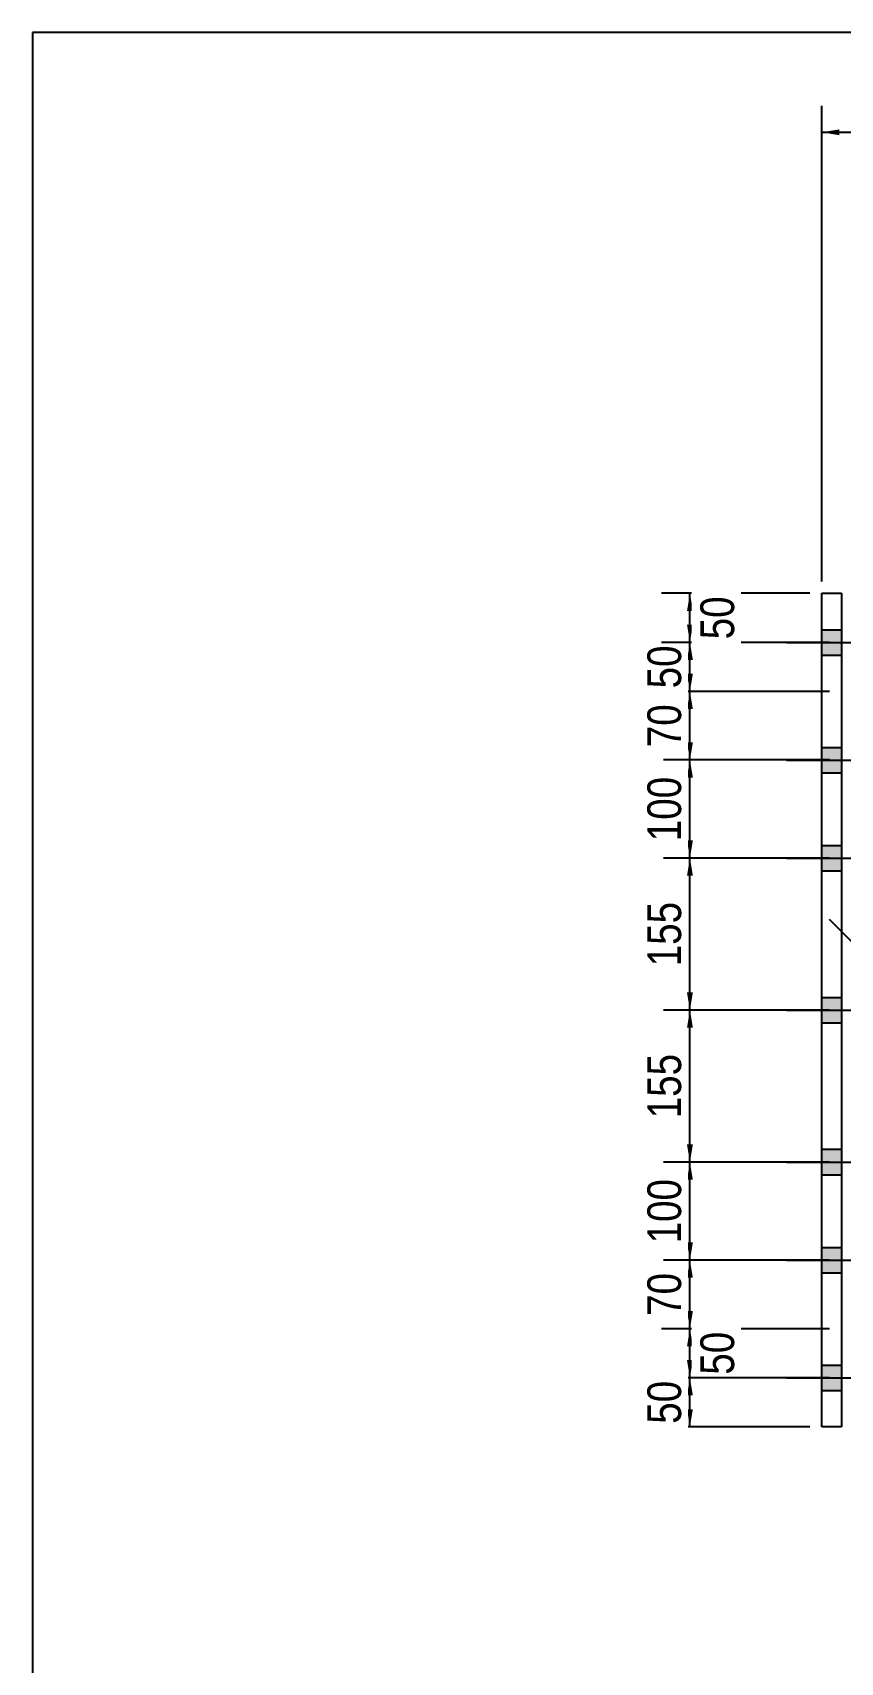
# Model space of a CAD drawing. Header units: millimetres. Extents: x -1070 to -667, y -188 to 89.
# Drawn here: x -1067 to -998.4, y -49.2 to 89.3 of the extents above; entities that cross this region are included whole.
import ezdxf

# ---------------------------------------------------------------- set-up
doc = ezdxf.new("R2010")
doc.units = ezdxf.units.MM
doc.styles.add('Arial Narrow', font='ARIALN.TTF', dxfattribs={"height": 0.2})

# ---------------------------------------------------------------- blocks, each defined once
blk = doc.blocks.new('Unknown-624476485-1210')
at = {"color": 5, "linetype": 'Continuous'}
for p, q in [((-667, 89.32), (-1067, 89.32)), ((-1067, 89.32), (-1067, -187.68))]:
    blk.add_line(p, q, dxfattribs=at)
blk = doc.blocks.new('Part-624476485-2058 - 1550')
at = {"color": 2, "linetype": 'Continuous'}
for p, q in [((-1000, 41.67), (-998.33, 41.67)), ((-1000, -29.17), (-1000, 41.67)), ((-998.33, 41.67), (-998.33, -29.17)), ((-998.33, -29.17), (-1000, -29.17))]:
    blk.add_line(p, q, dxfattribs=at)
blk = doc.blocks.new('Bolt-624476485-2111 - 1550')
at = {"linetype": 'Continuous'}
for points in [[(-1000, 38.58), (-1000, 36.42), (-998.33, 36.42), (-998.33, 38.58)], [(-1000, 38.58), (-1000, 36.42), (-998.33, 36.42), (-998.33, 38.58)], [(-1000, 28.58), (-1000, 26.42), (-998.33, 26.42), (-998.33, 28.58)], [(-1000, 28.58), (-1000, 26.42), (-998.33, 26.42), (-998.33, 28.58)], [(-1000, 20.25), (-1000, 18.08), (-998.33, 18.08), (-998.33, 20.25)], [(-1000, 20.25), (-1000, 18.08), (-998.33, 18.08), (-998.33, 20.25)], [(-1000, 7.33), (-1000, 5.17), (-998.33, 5.17), (-998.33, 7.33)], [(-1000, 7.33), (-1000, 5.17), (-998.33, 5.17), (-998.33, 7.33)], [(-1000, -5.58), (-1000, -7.75), (-998.33, -7.75), (-998.33, -5.58)], [(-1000, -5.58), (-1000, -7.75), (-998.33, -7.75), (-998.33, -5.58)], [(-1000, -13.92), (-1000, -16.08), (-998.33, -16.08), (-998.33, -13.92)], [(-1000, -13.92), (-1000, -16.08), (-998.33, -16.08), (-998.33, -13.92)], [(-1000, -23.92), (-1000, -26.08), (-998.33, -26.08), (-998.33, -23.92)], [(-1000, -23.92), (-1000, -26.08), (-998.33, -26.08), (-998.33, -23.92)]]:
    blk.add_hatch(color=3, dxfattribs=at).paths.add_polyline_path(points)
at = {"color": 3, "linetype": 'Continuous'}
for p, q in [((-1002.99, 37.5), (-994.17, 37.5)), ((-1002.99, 37.5), (-994.17, 37.5)), ((-1000, 38.58), (-998.33, 38.58)), ((-1000, 38.58), (-998.33, 38.58)), ((-1000, 36.42), (-998.33, 36.42)), ((-1000, 36.42), (-998.33, 36.42)), ((-1000, 28.58), (-998.33, 28.58)), ((-1000, 28.58), (-998.33, 28.58)), ((-1002.99, 27.5), (-994.17, 27.5)), ((-1002.99, 27.5), (-994.17, 27.5)), ((-1000, 26.42), (-998.33, 26.42)), ((-1000, 26.42), (-998.33, 26.42)), ((-1000, 20.25), (-998.33, 20.25)), ((-1000, 20.25), (-998.33, 20.25)), ((-1002.99, 19.17), (-994.17, 19.17)), ((-1002.99, 19.17), (-994.17, 19.17)), ((-1000, 18.08), (-998.33, 18.08)), ((-1000, 18.08), (-998.33, 18.08)), ((-1000, 7.33), (-998.33, 7.33)), ((-1000, 7.33), (-998.33, 7.33)), ((-1002.99, 6.25), (-994.17, 6.25)), ((-1002.99, 6.25), (-994.17, 6.25)), ((-1000, 5.17), (-998.33, 5.17)), ((-1000, 5.17), (-998.33, 5.17)), ((-1002.99, -6.67), (-994.17, -6.67)), ((-1002.99, -6.67), (-994.17, -6.67)), ((-1000, -5.58), (-998.33, -5.58)), ((-1000, -5.58), (-998.33, -5.58)), ((-1000, -7.75), (-998.33, -7.75)), ((-1000, -7.75), (-998.33, -7.75)), ((-1002.99, -15), (-994.17, -15)), ((-1002.99, -15), (-994.17, -15)), ((-1000, -13.92), (-998.33, -13.92)), ((-1000, -13.92), (-998.33, -13.92)), ((-1000, -16.08), (-998.33, -16.08)), ((-1000, -16.08), (-998.33, -16.08)), ((-1000, -23.92), (-998.33, -23.92)), ((-1000, -23.92), (-998.33, -23.92)), ((-1002.99, -25), (-994.17, -25)), ((-1002.99, -25), (-994.17, -25)), ((-1000, -26.08), (-998.33, -26.08)), ((-1000, -26.08), (-998.33, -26.08))]:
    blk.add_line(p, q, dxfattribs=at)
blk = doc.blocks.new('StraightDimension-624476485-14547 - 1550')
at = {"linetype": 'Continuous'}
for points in [[(-1011.44, 31.83), (-1011.19, 33.33), (-1010.94, 31.83)], [(-1010.94, 29.01), (-1011.19, 27.51), (-1011.44, 29.01)]]:
    blk.add_hatch(color=7, dxfattribs=at).paths.add_polyline_path(points)
at = {"color": 7, "linetype": 'Continuous'}
for p, q in [((-999.33, 33.33), (-1013.44, 33.33)), ((-1011.19, 27.51), (-1011.19, 33.33)), ((-999.33, 27.51), (-1013.44, 27.51))]:
    blk.add_line(p, q, dxfattribs=at)
at = {"color": 0}
blk.add_wipeout([(-1011.34, 32.85), (-1015.54, 32.85), (-1015.54, 27.99), (-1011.34, 27.99)], dxfattribs=at)
at = {"color": 3, "style": 'Arial Narrow'}
blk.add_text('70', height=2.863, rotation=90.0002, dxfattribs=at).set_placement((-1011.94, 28.59))
blk = doc.blocks.new('StraightDimension-624476485-14552 - 1550')
at = {"linetype": 'Continuous'}
for points in [[(-1011.44, -16.5), (-1011.19, -15), (-1010.94, -16.5)], [(-1010.94, -19.33), (-1011.19, -20.83), (-1011.44, -19.33)]]:
    blk.add_hatch(color=7, dxfattribs=at).paths.add_polyline_path(points)
at = {"color": 7, "linetype": 'Continuous'}
for p, q in [((-999.33, -15), (-1013.44, -15)), ((-1011.19, -20.83), (-1011.19, -15)), ((-999.33, -20.83), (-1013.44, -20.83))]:
    blk.add_line(p, q, dxfattribs=at)
at = {"color": 0}
blk.add_wipeout([(-1011.34, -15.49), (-1015.54, -15.49), (-1015.54, -20.34), (-1011.34, -20.34)], dxfattribs=at)
at = {"color": 3, "style": 'Arial Narrow'}
blk.add_text('70', height=2.863, rotation=90.0002, dxfattribs=at).set_placement((-1011.94, -19.74))
blk = doc.blocks.new('StraightDimension-624476485-14546 - 1550')
at = {"linetype": 'Continuous'}
for points in [[(-1011.44, 36), (-1011.19, 37.5), (-1010.94, 36)], [(-1010.94, 34.83), (-1011.19, 33.33), (-1011.44, 34.83)]]:
    blk.add_hatch(color=7, dxfattribs=at).paths.add_polyline_path(points)
at = {"color": 7, "linetype": 'Continuous'}
for p, q in [((-999.33, 37.5), (-1013.44, 37.5)), ((-1011.19, 33.33), (-1011.19, 37.5)), ((-999.33, 33.33), (-1013.44, 33.33))]:
    blk.add_line(p, q, dxfattribs=at)
at = {"color": 0}
blk.add_wipeout([(-1011.34, 37.84), (-1015.54, 37.84), (-1015.54, 32.99), (-1011.34, 32.99)], dxfattribs=at)
at = {"color": 3, "style": 'Arial Narrow'}
blk.add_text('50', height=2.863, rotation=90.0002, dxfattribs=at).set_placement((-1011.94, 33.59))
blk = doc.blocks.new('StraightDimension-624476485-14549 - 1550')
at = {"linetype": 'Continuous'}
for points in [[(-1011.44, 17.67), (-1011.19, 19.17), (-1010.94, 17.67)], [(-1010.94, 7.75), (-1011.19, 6.25), (-1011.44, 7.75)]]:
    blk.add_hatch(color=7, dxfattribs=at).paths.add_polyline_path(points)
at = {"color": 7, "linetype": 'Continuous'}
for p, q in [((-999.33, 19.17), (-1013.44, 19.17)), ((-1011.19, 6.25), (-1011.19, 19.17)), ((-999.33, 6.25), (-1013.44, 6.25))]:
    blk.add_line(p, q, dxfattribs=at)
at = {"color": 0}
blk.add_wipeout([(-1011.34, 16.05), (-1015.54, 16.05), (-1015.54, 9.37), (-1011.34, 9.37)], dxfattribs=at)
at = {"color": 3, "style": 'Arial Narrow'}
blk.add_text('155', height=2.863, rotation=90.0002, dxfattribs=at).set_placement((-1011.94, 9.97))
blk = doc.blocks.new('StraightDimension-624476485-14551 - 1550')
at = {"linetype": 'Continuous'}
for points in [[(-1011.44, -8.17), (-1011.19, -6.67), (-1010.94, -8.17)], [(-1010.94, -13.5), (-1011.19, -15), (-1011.44, -13.5)]]:
    blk.add_hatch(color=7, dxfattribs=at).paths.add_polyline_path(points)
at = {"color": 7, "linetype": 'Continuous'}
for p, q in [((-999.33, -6.67), (-1013.44, -6.67)), ((-1011.19, -15), (-1011.19, -6.67)), ((-999.33, -15), (-1013.44, -15))]:
    blk.add_line(p, q, dxfattribs=at)
at = {"color": 0}
blk.add_wipeout([(-1011.34, -7.49), (-1015.54, -7.49), (-1015.54, -14.18), (-1011.34, -14.18)], dxfattribs=at)
at = {"color": 3, "style": 'Arial Narrow'}
blk.add_text('100', height=2.863, rotation=90.0002, dxfattribs=at).set_placement((-1011.94, -13.58))
blk = doc.blocks.new('StraightDimension-624476485-14553 - 1550')
at = {"linetype": 'Continuous'}
for points in [[(-1011.44, -22.33), (-1011.19, -20.83), (-1010.94, -22.33)], [(-1010.94, -23.5), (-1011.19, -25), (-1011.44, -23.5)]]:
    blk.add_hatch(color=7, dxfattribs=at).paths.add_polyline_path(points)
at = {"color": 7, "linetype": 'Continuous'}
for p, q in [((-999.33, -20.83), (-1013.59, -20.83)), ((-1011.19, -25), (-1011.19, -20.83)), ((-999.33, -25), (-1013.59, -25))]:
    blk.add_line(p, q, dxfattribs=at)
at = {"color": 0}
blk.add_wipeout([(-1006.84, -20.49), (-1011.04, -20.49), (-1011.04, -25.34), (-1006.84, -25.34)], dxfattribs=at)
at = {"color": 3, "style": 'Arial Narrow'}
blk.add_text('50', height=2.863, rotation=90.0002, dxfattribs=at).set_placement((-1007.44, -24.74))
blk = doc.blocks.new('StraightDimension-624476485-13790 - 1550')
at = {"linetype": 'Continuous'}
blk.add_hatch(color=7, dxfattribs=at).paths.add_polyline_path([(-998.5, 80.6), (-1000, 80.85), (-998.5, 81.1)])
at = {"color": 7, "linetype": 'Continuous'}
for p, q in [((-1000, 42.67), (-1000, 83.1)), ((-1000, 80.85), (-749.14, 80.85))]:
    blk.add_line(p, q, dxfattribs=at)
blk = doc.blocks.new('StraightDimension-624476485-14545 - 1550')
at = {"linetype": 'Continuous'}
for points in [[(-1011.44, 40.17), (-1011.19, 41.67), (-1010.94, 40.17)], [(-1010.94, 39), (-1011.19, 37.5), (-1011.44, 39)]]:
    blk.add_hatch(color=7, dxfattribs=at).paths.add_polyline_path(points)
at = {"color": 7, "linetype": 'Continuous'}
for p, q in [((-1001, 41.67), (-1013.59, 41.67)), ((-1011.19, 37.5), (-1011.19, 41.67)), ((-999.33, 37.5), (-1013.59, 37.5))]:
    blk.add_line(p, q, dxfattribs=at)
at = {"color": 0}
blk.add_wipeout([(-1006.84, 42.01), (-1011.04, 42.01), (-1011.04, 37.16), (-1006.84, 37.16)], dxfattribs=at)
at = {"color": 3, "style": 'Arial Narrow'}
blk.add_text('50', height=2.863, rotation=90.0002, dxfattribs=at).set_placement((-1007.44, 37.76))
blk = doc.blocks.new('StraightDimension-624476485-14548 - 1550')
at = {"linetype": 'Continuous'}
for points in [[(-1011.44, 26.01), (-1011.19, 27.51), (-1010.94, 26.01)], [(-1010.94, 20.67), (-1011.19, 19.17), (-1011.44, 20.67)]]:
    blk.add_hatch(color=7, dxfattribs=at).paths.add_polyline_path(points)
at = {"color": 7, "linetype": 'Continuous'}
for p, q in [((-999.33, 27.51), (-1013.44, 27.51)), ((-1011.19, 19.17), (-1011.19, 27.51)), ((-999.33, 19.17), (-1013.44, 19.17))]:
    blk.add_line(p, q, dxfattribs=at)
at = {"color": 0}
blk.add_wipeout([(-1011.34, 26.68), (-1015.54, 26.68), (-1015.54, 20), (-1011.34, 20)], dxfattribs=at)
at = {"color": 3, "style": 'Arial Narrow'}
blk.add_text('100', height=2.863, rotation=90.0002, dxfattribs=at).set_placement((-1011.94, 20.6))
blk = doc.blocks.new('StraightDimension-624476485-14550 - 1550')
at = {"linetype": 'Continuous'}
for points in [[(-1011.44, 4.75), (-1011.19, 6.25), (-1010.94, 4.75)], [(-1010.94, -5.17), (-1011.19, -6.67), (-1011.44, -5.17)]]:
    blk.add_hatch(color=7, dxfattribs=at).paths.add_polyline_path(points)
at = {"color": 7, "linetype": 'Continuous'}
for p, q in [((-999.33, 6.25), (-1013.44, 6.25)), ((-1011.19, -6.67), (-1011.19, 6.25)), ((-999.33, -6.67), (-1013.44, -6.67))]:
    blk.add_line(p, q, dxfattribs=at)
at = {"color": 0}
blk.add_wipeout([(-1011.34, 3.13), (-1015.54, 3.13), (-1015.54, -3.55), (-1011.34, -3.55)], dxfattribs=at)
at = {"color": 3, "style": 'Arial Narrow'}
blk.add_text('155', height=2.863, rotation=90.0002, dxfattribs=at).set_placement((-1011.94, -2.95))
blk = doc.blocks.new('StraightDimension-624476485-14554 - 1550')
at = {"linetype": 'Continuous'}
for points in [[(-1011.44, -26.5), (-1011.19, -25), (-1010.94, -26.5)], [(-1010.94, -27.67), (-1011.19, -29.17), (-1011.44, -27.67)]]:
    blk.add_hatch(color=7, dxfattribs=at).paths.add_polyline_path(points)
at = {"color": 7, "linetype": 'Continuous'}
for p, q in [((-999.33, -25), (-1013.44, -25)), ((-1011.19, -29.17), (-1011.19, -25)), ((-1001, -29.17), (-1013.44, -29.17))]:
    blk.add_line(p, q, dxfattribs=at)
at = {"color": 0}
blk.add_wipeout([(-1011.34, -24.66), (-1015.54, -24.66), (-1015.54, -29.51), (-1011.34, -29.51)], dxfattribs=at)
at = {"color": 3, "style": 'Arial Narrow'}
blk.add_text('50', height=2.863, rotation=90.0002, dxfattribs=at).set_placement((-1011.94, -28.91))
blk = doc.blocks.new('Mark-624476485-2054 - 1550')
at = {"color": 0}
for points in [[(-985.19, 14.39), (-985.19, 17.39), (-994.69, 17.39), (-994.69, 14.39)], [(-984.93, 10.49), (-984.93, 13.49), (-994.69, 13.49), (-994.69, 10.49)]]:
    blk.add_wipeout(points, dxfattribs=at)
for points in [[(-985.19, 14.39), (-985.19, 17.39), (-994.69, 17.39), (-994.69, 14.39)], [(-984.93, 10.49), (-984.93, 13.49), (-994.69, 13.49), (-994.69, 10.49)]]:
    blk.add_wipeout(points, dxfattribs=at)
at = {"color": 7, "linetype": 'Continuous'}
for p, q in [((-999.38, 13.99), (-995.29, 9.89)), ((-995.29, 9.89), (-983.69, 9.89))]:
    blk.add_line(p, q, dxfattribs=at)
at = {"color": 3, "style": 'Arial Narrow'}
blk.add_text('PL500', height=2.863, dxfattribs=at).set_placement((-994.69, 14.39))
at = {"color": 1, "style": 'Arial Narrow'}
blk.add_text("CTR'D", height=2.863, dxfattribs=at).set_placement((-994.69, 10.49))

msp = doc.modelspace()

# ---------------------------------------------------------------- block references
for name in ['Unknown-624476485-1210', 'Part-624476485-2058 - 1550', 'Bolt-624476485-2111 - 1550']:
    msp.add_blockref(name, (0, 0))

# ---------------------------------------------------------------- next in the draw order: block references
for name in ['StraightDimension-624476485-14547 - 1550', 'StraightDimension-624476485-14549 - 1550', 'StraightDimension-624476485-14552 - 1550']:
    msp.add_blockref(name, (0, 0))

# ---------------------------------------------------------------- next in the draw order: block references
for name in ['StraightDimension-624476485-14546 - 1550', 'Mark-624476485-2054 - 1550', 'StraightDimension-624476485-14551 - 1550', 'StraightDimension-624476485-14553 - 1550']:
    msp.add_blockref(name, (0, 0))

# ---------------------------------------------------------------- next in the draw order: block references
for name in ['StraightDimension-624476485-13790 - 1550', 'StraightDimension-624476485-14550 - 1550', 'StraightDimension-624476485-14554 - 1550']:
    msp.add_blockref(name, (0, 0))

# ---------------------------------------------------------------- next in the draw order: block references
for name in ['StraightDimension-624476485-14545 - 1550', 'StraightDimension-624476485-14548 - 1550']:
    msp.add_blockref(name, (0, 0))

doc.saveas('drawing.dxf')
